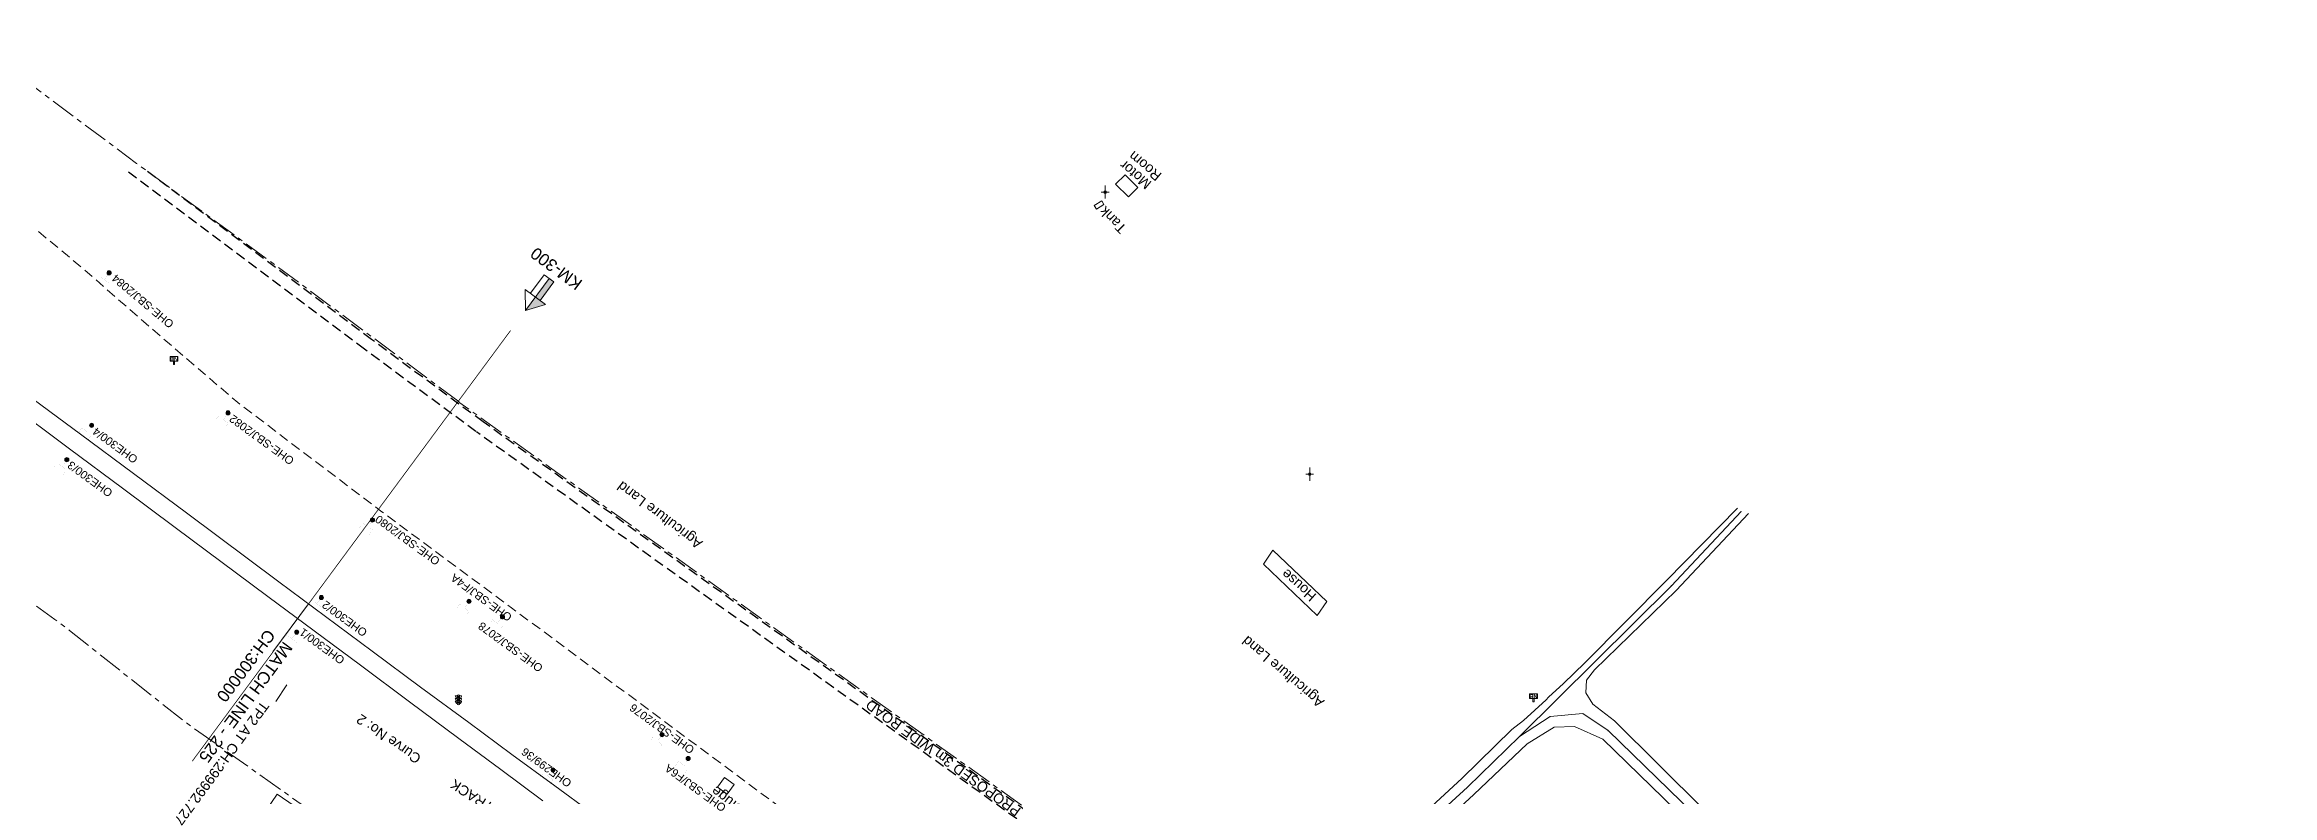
# Model space of a CAD drawing. Header units: metres. Extents: x 628572 to 650094, y 3375792 to 3391117.
# Drawn here: x 644736 to 645293, y 3379756 to 3379943 of the extents above; entities that cross this region are included whole.
import ezdxf
from ezdxf.enums import TextEntityAlignment as Align

# ---------------------------------------------------------------- set-up
doc = ezdxf.new("R2010")
doc.units = ezdxf.units.M
doc.header["$MEASUREMENT"] = 0
for name, pattern in [('CENTER', [2, 1.25, -0.25, 0.25, -0.25]), ('DASHED', [0.75, 0.5, -0.25]), ('PHANTOM2', [1.25, 0.625, -0.125, 0.125, -0.125, 0.125, -0.125])]:
    doc.linetypes.add(name, pattern=pattern)
for name, color, linetype, lineweight in [('Bore', 8, 'Continuous', 0), ('Commercial Building Semipucca', 251, 'Continuous', 0), ('DFCC BOUNDARY', 6, 'CENTER', 0), ('Existing Chainage', 7, 'Continuous', 0), ('Existing IR Track', 143, 'Continuous', 0), ('Existing Railway Boundary', 7, 'CENTER', 0), ('KM STONE', 7, 'Continuous', 0), ('MATCH LINE', 7, 'Continuous', 0), ('Name Board', 251, 'Continuous', 0), ('OHE MAST', 8, 'Continuous', 0), ('Residential Building Pucca', 251, 'Continuous', 0), ('Side Details', 251, 'Continuous', 0), ('Sign Board', 251, 'Continuous', 0), ('Subroad Centre', 34, 'Continuous', 0), ('Subroad Edge', 34, 'Continuous', 0), ('Tank', 7, 'Continuous', 0), ('Text', 251, 'Continuous', 0), ('Trolley Stand', 251, 'Continuous', 0)]:
    doc.layers.add(name, color=color, linetype=linetype, lineweight=lineweight)
doc.layers.add('NPL SIDING', color=6, linetype='Continuous')
doc.layers.add('PROPOSED ROAD', color=10, linetype='DASHED')
doc.styles.add('NB', font='swissbo.ttf', dxfattribs={"height": 1.5})
doc.styles.get("Standard").update_dxf_attribs({"font": 'arial.ttf'})
doc.styles.add('Style-Arial', font='arial.ttf')
doc.styles.add('Text', font='arial.ttf', dxfattribs={"height": 2})

# ---------------------------------------------------------------- blocks, each defined once
blk = doc.blocks.new('BORE')
at = {"ltscale": 0.5}
for q in [(-0.99, 0), (0, 1.64), (0.99, 0), (0, -1.64)]:
    blk.add_line((0, 0), q, dxfattribs=at)
blk.add_circle((0, 0), 0.328, dxfattribs=at)
blk = doc.blocks.new('NB')
for p, q in [((-0.98, 0.82), (-0.98, 1.98)), ((-0.98, 1.98), (0.98, 1.98)), ((-0.98, 0.82), (0.98, 0.82)), ((-0.13, 0.82), (-0.13, 0)), ((-0.13, 0), (0.13, 0)), ((0.13, 0.82), (0.13, 0)), ((0.98, 1.98), (0.98, 0.82))]:
    blk.add_line(p, q)
at = {"style": 'NB', "width": 1.025371}
blk.add_text('NB', height=0.988, rotation=180, dxfattribs=at).set_placement((-0.02, 1.38), align=Align.MIDDLE_CENTER)
blk = doc.blocks.new('SIG')
for color, points in [(1, [(-0.22, 0.42, 0.180295), (-0.01, 0.33, -0.00255), (0.01, 0.33, -0.00255), (0.02, 0.33, 0.180295), (0.23, 0.42, -0.002654), (0.25, 0.44, 0.184495), (0.33, 0.65, 1.000001), (-0.32, 0.65, 0.184495), (-0.24, 0.44, -0.002654)]), (2, [(0.23, -0.23, -0.002654), (0.25, -0.21, 0.184495), (0.33, 0.01, 1.000001), (-0.32, 0.01, 0.184495), (-0.24, -0.21, -0.002654), (-0.22, -0.23, 0.180295), (-0.01, -0.32, -0.00255), (0.01, -0.32, -0.00255), (0.02, -0.32, 0.180295)]), (3, [(0.23, -0.88, -0.002654), (0.25, -0.86, 0.184495), (0.33, -0.64, 1.000001), (-0.32, -0.64, 0.184495), (-0.24, -0.86, -0.002654), (-0.22, -0.88, 0.395599)])]:
    blk.add_hatch(color=color).paths.add_polyline_path(points)
for p, q in [((-0.31, 0.98), (-0.32, -0.9)), ((0.33, -0.9), (0.32, 0.98))]:
    blk.add_line(p, q)
at = {"flags": 128}
for points in [[(-0.31, 0.98), (-0.81, 0.98, 0.198758), (-0.42, 0.41, 0.003814), (-0.31, 0.39)], [(-0.31, 0.33), (-0.81, 0.33, 0.198758), (-0.42, -0.23, 0.003727), (-0.32, -0.26)], [(0.32, 0.98), (0.82, 0.98, -0.198758), (0.44, 0.41, -0.003814), (0.32, 0.39)], [(0.32, 0.33), (0.82, 0.33, -0.198758), (0.44, -0.23, -0.003727), (0.33, -0.26)], [(-0.32, -0.32), (-0.81, -0.32, 0.198758), (-0.42, -0.88, 0.003639), (-0.32, -0.9)], [(0.33, -0.32), (0.82, -0.32, -0.198758), (0.44, -0.88, -0.003639), (0.33, -0.9)]]:
    blk.add_lwpolyline(points, format="xyb", dxfattribs=at)
for centre, radius, start, end in [((0.01, 0.91), 0.324, 12.4049, 167.5951), ((0.01, 0.81), 0.357, 27.7578, 152.2422), ((0.01, -0.9), 0.324, 181.4572, 358.5428)]:
    blk.add_arc(centre, radius, start, end)
blk = doc.blocks.new('OHE MAST')
h = blk.add_hatch(color=256)
edge = h.paths.add_edge_path()
edge.add_arc((0, 0), 0.514, 0, 360)
at = {"const_width": 0.01, "flags": 128}
for points in [[(1.5, 3.5), (1.5, 2), (-1.5, 2), (-1.5, 3.5)], [(0, 2), (0, 0)]]:
    blk.add_lwpolyline(points, dxfattribs=at)
blk.add_circle((0, 0), 0.514)
blk = doc.blocks.new('KM POST PLAN')
h = blk.add_hatch(color=256)
h.paths.add_polyline_path([(-6.3, -8.5), (0, 0), (0, -8.5), (-3, -8.5)], flags=16)
h.paths.add_polyline_path([(-3, -20), (-3, -8.5), (0, -8.5), (0, -20)], flags=16)
at = {"flags": 128}
for points in [[(0, 0), (-6.3, -8.5), (6.3, -8.5)], [(0, 0), (0, -20)], [(0, 0), (6.3, -8.5)], [(3, -8.5), (3, -20), (-3, -20), (-3, -8.5)]]:
    blk.add_lwpolyline(points, dxfattribs=at)

msp = doc.modelspace()

# ---------------------------------------------------------------- linework, layer by layer
at = {"layer": 'Commercial Building Semipucca', "linetype": 'Continuous', "flags": 128}
msp.add_lwpolyline([(645009.3616, 3379907.4627), (645006.9853, 3379905.1091), (645003.7699, 3379908.2729), (645006.1516, 3379910.6319), (645009.3616, 3379907.4627)], close=True, dxfattribs=at)
at = {"layer": 'DFCC BOUNDARY', "ltscale": 5, "flags": 128}
for points in [[(644839.659, 3379853.9203), (644799.5441, 3379883.7664), (644759.067, 3379913.46), (644719.0126, 3379943.3882), (644639.0378, 3380003.3297), (644599.0819, 3380033.3284), (644479.0036, 3380123.1209), (644438.8282, 3380153.1361), (644398.771, 3380183.0605), (644358.6681, 3380212.8501), (644198.015, 3380332.0525), (644157.8811, 3380361.8733), (644117.7416, 3380391.7282), (644077.6627, 3380421.6234), (644038.4538, 3380451.287), (644001.034, 3380484.6868), (644003.2264, 3380487.6601)], [(645346.1837, 3379491.1213), (644839.6006, 3379853.8387)]]:
    msp.add_lwpolyline(points, dxfattribs=at)
at = {"layer": 'Existing Chainage', "color": 7, "linetype": 'Continuous', "lineweight": 13, "flags": 128}
msp.add_lwpolyline([(644793.0841, 3379791.3753), (644802.0429, 3379803.406)], dxfattribs=at)
at = {"layer": 'Existing IR Track', "color": 88, "linetype": 'DASHED', "ltscale": 5, "flags": 128}
msp.add_lwpolyline([(645038.693, 3379655.1177), (645028.1338, 3379666.3978), (645014.8905, 3379679.9859), (645008.5367, 3379685.732), (644999.4581, 3379693.3987), (644961.2941, 3379721.897), (644930.2564, 3379744.877), (644892.702, 3379772.7549), (644852.7865, 3379802.4109), (644820.1267, 3379826.5914), (644784.3653, 3379853.6853), (644760.7581, 3379873.9597), (644745.8776, 3379887.0143), (644726.7946, 3379902.8908), (644694.4119, 3379927.0664), (644675.1506, 3379941.616), (644664.1018, 3379950.2687), (644652.1089, 3379960.4963), (644641.3005, 3379969.8632), (644604.0556, 3380001.6745), (644568.2548, 3380028.7499), (644548.9211, 3380044.8728), (644533.1382, 3380058.7814), (644517.4767, 3380072.4625), (644506.3973, 3380081.5957), (644487.1177, 3380096.2314), (644471.4398, 3380108.5115)], dxfattribs=at)
at = {"layer": 'Existing IR Track', "flags": 128}
for points in [[(644860.6385, 3379754.169), (644850.1027, 3379761.9916), (644839.6202, 3379769.7745), (644827.3126, 3379778.9216), (644815.0345, 3379788.0468), (644791.8897, 3379805.2652), (644768.7237, 3379822.4995), (644755.5539, 3379832.3011), (644742.2899, 3379842.1729), (644726.693, 3379853.784)], [(644872.6862, 3379751.249), (644863.5797, 3379757.8869), (644852.8983, 3379765.7577), (644842.101, 3379773.7138), (644830.0548, 3379782.6156), (644817.9452, 3379791.5642), (644794.6191, 3379808.9342), (644771.5065, 3379826.1453), (644758.282, 3379835.9716), (644745.0174, 3379845.8276), (644729.377, 3379857.3973)]]:
    msp.add_lwpolyline(points, dxfattribs=at)
at = {"layer": 'Existing Railway Boundary', "ltscale": 5, "flags": 128}
msp.add_lwpolyline([(631983.38, 3389039.032), (631997.7807, 3389029.4226), (631998.0481, 3389028.4172), (632017.689, 3389013.381), (632054.7643, 3388986.9088), (632106.6339, 3388955.856), (632154.9467, 3388925.0992), (632230.8669, 3388875.9972), (632261.2753, 3388857.0709), (632290.5359, 3388840.2738), (632385.6616, 3388776.6365), (632400.5735, 3388766.5357), (632397.5375, 3388762.1235), (632395.5364, 3388759.1088), (632389.2973, 3388750.367), (632386.7075, 3388746.9674), (632380.0799, 3388739.4039), (632361.8258, 3388715.063), (632365.1364, 3388712.5802), (632373.8273, 3388706.8724), (632388.4278, 3388697.2834), (632403.5607, 3388687.3436), (632418.7904, 3388677.3402), (632434.5002, 3388667.0345), (632450.2517, 3388656.7014), (632466.7864, 3388645.8571), (632483.3195, 3388635.0137), (632501.7611, 3388622.9148), (632520.2525, 3388610.7831), (632536.8197, 3388599.9238), (632553.3588, 3388589.0829), (632565.8495, 3388580.885), (632578.4671, 3388572.604), (632596.9196, 3388560.5289), (632615.4939, 3388548.3741), (632635.6038, 3388535.295), (632652.8405, 3388523.9973), (632669.9946, 3388512.743), (632686.4084, 3388501.9869), (632696.8068, 3388495.1588), (632732.8678, 3388550.0585), (632815.552, 3388494.313), (632865.8266, 3388462.6693), (632954.7858, 3388408.1832), (633025.1519, 3388369.9037), (633056.7277, 3388353.8904), (633065.1399, 3388349.0145), (633088.5914, 3388328.9973), (633152.5885, 3388273.22), (633202.5468, 3388242.3953), (633264.4413, 3388204.6969), (633318.529, 3388171.7998), (633353.1394, 3388148.7029), (633406.9301, 3388112.3266), (633420.502, 3388103.4378), (633436.8123, 3388092.7008), (633466.2362, 3388073.356), (633479.8402, 3388064.4269), (633497.3225, 3388052.9837), (633514.7073, 3388041.6043), (633531.7969, 3388030.3277), (633546.129, 3388020.9518), (633562.4852, 3388010.2117), (633576.5949, 3388000.9466), (633594.4174, 3387989.2137), (633606.8568, 3387981.0241), (633607.7091, 3387982.3188), (633610.8424, 3387980.256), (633626.8506, 3387969.7582), (633642.9494, 3387959.201), (633660.1619, 3387947.8844), (633677.4438, 3387936.5221), (633693.0899, 3387926.2037), (633708.7685, 3387915.8637), (633726.0343, 3387904.4973), (633743.3468, 3387893.1002), (633758.2779, 3387883.3197), (633773.1647, 3387873.5681), (633789.2894, 3387862.9617), (633805.4356, 3387852.3412), (633820.4764, 3387842.4668), (633835.4704, 3387832.6232), (633852.0416, 3387821.7432), (633886.4734, 3387799.1411), (633904.4207, 3387787.3621), (633919.3393, 3387777.5707), (633934.3023, 3387767.7502), (633949.6629, 3387757.6969), (633964.9235, 3387747.7091), (633980.0551, 3387737.7098), (633995.2041, 3387727.6988), (634012.3387, 3387716.4289), (634029.3333, 3387705.2512), (634045.5362, 3387694.5849), (634061.6293, 3387683.9862), (634078.9907, 3387672.5929), (634096.3149, 3387661.224), (634113.1506, 3387650.1721), (634130.0059, 3387639.1072), (634145.8823, 3387628.6414), (634161.8963, 3387618.085), (634177.8703, 3387607.6107), (634193.7633, 3387597.1895), (634209.9993, 3387586.506), (634226.097, 3387575.9134), (634243.1652, 3387564.6955), (634260.1615, 3387553.5249), (634275.6177, 3387543.3646), (634291.1318, 3387533.1662), (634296.8083, 3387529.4449), (634291.9143, 3387522.0113), (634301.9583, 3387515.4268), (634317.7028, 3387505.1053), (634344.1271, 3387487.7818), (634370.6963, 3387470.3636), (634386.1901, 3387460.3813), (634401.9429, 3387450.229), (634426.4972, 3387434.0857), (634451.3792, 3387417.727), (634475.9114, 3387401.5928), (634500.3759, 3387385.5031), (634523.6732, 3387370.1555), (634547.0997, 3387354.7227), (634564.8006, 3387343.068), (634582.571, 3387331.3674), (634601.3879, 3387318.9723), (634620.2858, 3387306.5238), (634639.3106, 3387294.0156), (634658.1243, 3387281.6461), (634679.4814, 3387267.2836), (634702.026, 3387254.0413), (634712.9167, 3387246.4104), (634726.0042, 3387238.4627), (634737.8854, 3387230.0656), (634750.9438, 3387221.7267), (634764.9008, 3387212.4131), (634775.612, 3387204.6159), (634789.3703, 3387195.959), (634801.4607, 3387188.869), (634814.7172, 3387180.8194), (634815.4987, 3387180.2694), (634827.9598, 3387171.3498), (634840.5994, 3387164.128), (634854.2176, 3387155.5292), (634871.8787, 3387143.9515), (634877.6173, 3387139.7695), (634887.5373, 3387132.4757), (634902.4262, 3387121.5277), (634921.3448, 3387107.4791), (634940.6674, 3387093.1306), (634962.2421, 3387077.0753), (634984.1126, 3387060.8), (635000.5185, 3387048.6195), (635017.0238, 3387036.3652), (635035.7455, 3387022.426), (635054.4369, 3387008.5092), (635082.1937, 3386987.9155), (635109.8573, 3386967.3911), (635134.2436, 3386949.2611), (635158.5309, 3386931.2047), (635180.7563, 3386914.7058), (635202.7867, 3386898.3516), (635206.1213, 3386895.8016), (635211.1242, 3386892.0437), (635230.1367, 3386877.9281), (635249.207, 3386863.7701), (635270.9723, 3386847.61), (635292.819, 3386831.3895), (635313.1117, 3386816.3456), (635333.3618, 3386801.3334), (635352.372, 3386787.2182), (635371.5331, 3386772.9909), (635390.4616, 3386758.9197), (635409.8226, 3386744.527), (635427.2062, 3386731.6093), (635445.0434, 3386718.3546), (635461.6171, 3386706.0794), (635478.4695, 3386693.5976), (635493.4196, 3386682.4884), (635508.6023, 3386671.2062), (635518.0063, 3386664.2196), (635527.5618, 3386657.1206), (635543.461, 3386645.2907), (635559.7145, 3386633.1978), (635591.676, 3386610.2688), (635606.0755, 3386599.5015), (635620.6466, 3386588.6057), (635636.5434, 3386576.7606), (635652.3995, 3386564.9458), (635668.2493, 3386553.1365), (635683.9787, 3386541.4169), (635700.2614, 3386528.9886), (635716.7419, 3386516.4094), (635732.9183, 3386504.3569), (635749.0007, 3386492.3748), (635764.9276, 3386480.5277), (635780.91, 3386468.6394), (635796.8963, 3386456.7694), (635812.8908, 3386444.8934), (635829.3631, 3386432.6938), (635845.7912, 3386420.527), (635861.6814, 3386408.7334), (635877.6317, 3386396.8953), (635893.2055, 3386385.3425), (635908.8769, 3386373.7174), (635925.058, 3386361.6972), (635941.2668, 3386349.6564), (635956.6865, 3386338.1889), (635972.0823, 3386326.7391), (635987.7899, 3386315.0493), (636003.5308, 3386303.3347), (636019.0977, 3386291.765), (636034.6476, 3386280.2079), (636050.7681, 3386268.2256), (636066.8961, 3386256.2378), (636083.1084, 3386244.1987), (636099.3561, 3386232.1333), (636114.134, 3386221.1471), (636147.8198, 3386196.1265), (636166.7058, 3386182.1085), (636182.4635, 3386170.4111), (636198.2037, 3386158.7268), (636214.3364, 3386146.7471), (636230.3919, 3386134.8247), (636230.9614, 3386134.4025), (636228.154, 3386130.995), (636300.9317, 3386076.4069), (636382.1931, 3386014.4435), (636463.0816, 3385952.0584), (636544.2755, 3385889.3268), (636568.8921, 3385871.1182), (636613.4471, 3385839.7025), (636628.0709, 3385853.6506), (636650.5128, 3385835.4717), (636693.9069, 3385800.1065), (636686.7095, 3385790.4003), (636696.0629, 3385782.3378), (636710.473, 3385769.9165), (636766.0138, 3385726.4206), (636849.4668, 3385668.9836), (636931.64, 3385608.8479), (637013.8419, 3385548.1951), (637096.6082, 3385488.6336), (637121.9489, 3385470.2058), (637176.9181, 3385426.1737), (637258.1753, 3385363.4078), (637340.1494, 3385301.7514), (637422.2947, 3385241.0852), (637447.0788, 3385223.2045), (637528.2227, 3385160.8768), (637610.9552, 3385100.7612), (637694.8717, 3385041.953), (637753.3499, 3385002.2846), (637771.5944, 3384989.982), (637771.5944, 3384979.4924), (637852.0915, 3384922.0343), (637935.0162, 3384862.0714), (637993.4351, 3384821.4573), (638019.0158, 3384803.2052), (638102.4107, 3384745.0584), (638178.9785, 3384688.3398), (638237.6603, 3384636.8079), (638344.701, 3384557.2221), (638427.4112, 3384496.8586), (638508.4228, 3384435.5926), (638565.3238, 3384391.9743), (638589.782, 3384373.2765), (638631.8324, 3384337.8543), (638619.2503, 3384320.7689), (638700.6253, 3384258.2275), (638758.2306, 3384210.1286), (638748.4263, 3384194.4881), (638832.9819, 3384135.241), (638898.2751, 3384089.8354), (638910.685, 3384104.7359), (638994.0238, 3384045.8483), (639077.2216, 3383986.384), (639102.1383, 3383968.0886), (639159.8745, 3383926.5901), (639184.8741, 3383908.5552), (639242.6613, 3383867.4991), (639268.1519, 3383849.1332), (639327.9549, 3383811.5106), (639354.2186, 3383795.0507), (639414.5653, 3383756.9689), (639440.0428, 3383739.3736), (639498.3493, 3383699.1058), (639523.8465, 3383681.6785), (639574.9736, 3383646.7331), (639583.1624, 3383652.0276), (639689.1575, 3383571.5368), (639770.3529, 3383510.1038), (639826.8338, 3383467.0843), (639851.6063, 3383448.3401), (639907.8381, 3383405.1303), (639928.7552, 3383389.2727), (639932.4136, 3383385.8226), (639987.4639, 3383341.8457), (640012.7135, 3383323.0928), (640093.1273, 3383262.0565), (640171.8725, 3383196.1592), (640228.3322, 3383153.381), (640311.5957, 3383095.2106), (640394.8641, 3383036.2274), (640477.4145, 3382977.0386), (640559.1827, 3382915.4685), (640665.4567, 3382835.3045), (640720.6935, 3382789.5682), (640744.1896, 3382769.9043), (640801.5333, 3382727.7921), (640884.497, 3382668.355), (640967.4181, 3382609.4811), (641049.3321, 3382547.9775), (641130.842, 3382487.0083), (641212.6929, 3382426.3203), (641295.2397, 3382366.2732), (641377.1032, 3382305.6407), (641458.6913, 3382244.4694), (641539.788, 3382182.3426), (641622.1383, 3382122.0097), (641702.364, 3382062.6427), (641784.5528, 3382001.6936), (641867.0132, 3381941.5198), (641973.939, 3381862.1361), (642047.1447, 3381806.5386), (642111.3474, 3381756.247), (642135.5451, 3381737.1522), (642191.6481, 3381692.8805), (642216.3665, 3381674.0919), (642297.8377, 3381612.4104), (642380.4062, 3381552.4772), (642463.3246, 3381492.4122), (642545.7114, 3381431.7783), (642627.5896, 3381371.9523), (642710.042, 3381311.7191), (642794.2249, 3381254.3826), (642875.8129, 3381193.2771), (642956.3456, 3381130.3141), (643036.4583, 3381067.3443), (643117.185, 3381004.8095), (643172.4593, 3380960.8682), (643197.158, 3380942.1115), (643255.3116, 3380901.5691), (643282.0179, 3380885.9855), (643340.0019, 3380844.3971), (643414.9945, 3380785.1482), (643451.8986, 3380756.7808), (643532.8037, 3380694.4612), (643535.2972, 3380692.6635), (643551.2784, 3380680.8194), (643567.3357, 3380668.919), (643583.0638, 3380657.2952), (643598.7082, 3380645.7333), (643614.3081, 3380634.1892), (643630.1523, 3380622.4653), (643650.0814, 3380608.0318), (643669.585, 3380593.9065), (643682.7179, 3380584.1884), (643695.5222, 3380574.7117), (643709.3225, 3380564.4893), (643722.9637, 3380554.3847), (643737.887, 3380543.3483), (643752.8235, 3380532.3022), (643768.2592, 3380520.8389), (643783.7331, 3380509.3472), (643799.7855, 3380497.4973), (643815.9413, 3380485.5714), (643832.7782, 3380473.1288), (643849.7289, 3380460.6021), (643866.059, 3380448.5159), (643882.3496, 3380436.4589), (643898.3816, 3380424.7148), (643914.2305, 3380413.1048), (643929.3278, 3380401.9147), (643944.4267, 3380390.7231), (643959.7518, 3380379.1349), (643975.3902, 3380367.3097), (643987.907, 3380358.1055), (644000.1603, 3380349.0958), (644017.4569, 3380336.3184), (644034.4669, 3380323.7528), (644046.4455, 3380314.9727), (644249.4258, 3380165.3983), (644621.007, 3379887.6965), (644676.9944, 3379845.4482), (644702.8645, 3379825.9912), (644738.6024, 3379799.4801), (644742.2817, 3379796.7418), (644771.2557, 3379773.8192), (644804.6479, 3379750.2058), (644834.554, 3379728.6172), (644848.5372, 3379718.5093), (644863.2911, 3379707.9396), (644878.1999, 3379697.2589), (644893.8111, 3379686.127), (644909.381, 3379675.0245), (644918.4816, 3379668.5863), (644935.1691, 3379656.7791), (644907.7997, 3379620.3367), (644936.8456, 3379598.666), (644961.4527, 3379618.4234), (645145.9779, 3379481.4776), (645154.4712, 3379493.1591), (645276.7247, 3379402.534), (645270.2115, 3379393.7381), (645468.3754, 3379252.8811), (645478.6859, 3379267.1096), (645498.5589, 3379252.3702), (645510.5872, 3379243.9988), (645510.5872, 3379243.9988), (645531.3517, 3379228.922), (645544.8911, 3379218.91), (645549.0311, 3379215.8257)], dxfattribs=at)
at = {"layer": 'MATCH LINE', "linetype": 'PHANTOM2', "ltscale": 15, "const_width": 0.2}
msp.add_lwpolyline([(644852.5436, 3379871.7131), (644772.9616, 3379764.0707)], dxfattribs=at)
at = {"layer": 'NPL SIDING', "lineweight": 0}
msp.add_lwpolyline([(644796.6185, 3379783.1815), (644793.8542, 3379779.0151)], dxfattribs=at)
msp.add_lwpolyline([(644820.7558, 3379737.6145), (644807.7602, 3379718.615), (644781.1702, 3379736.8024), (644794.1658, 3379755.8019)], close=True, dxfattribs=at)
at = {"layer": 'PROPOSED ROAD', "linetype": 'DASHED', "ltscale": 5}
for points in [[(644843.8833, 3379846.4708), (644816.0031, 3379867.0484), (644756.9792, 3379911.3006)], [(644845.6635, 3379848.8827), (644817.7923, 3379869.4536), (644761.2091, 3379911.8759)], [(645036.367, 3379712.3376), (644845.6635, 3379848.8827)], [(645033.9449, 3379710.382), (644844.0291, 3379846.3632)]]:
    msp.add_lwpolyline(points, dxfattribs=at)
at = {"layer": 'Residential Building Pucca', "linetype": 'Continuous', "flags": 128}
msp.add_lwpolyline([(645054.215, 3379800.4948), (645040.7513, 3379813.3148), (645043.1201, 3379816.7894), (645056.5871, 3379803.9663), (645054.215, 3379800.4948)], close=True, dxfattribs=at)
at = {"layer": 'Subroad Centre', "linetype": 'Continuous', "flags": 128}
for points in [[(645104.7879, 3379770.2576), (645142.7393, 3379807.9422), (645160.1493, 3379826.4431)], [(645259.2941, 3379649.7515), (645221.476, 3379681.657), (645189.4831, 3379711.0139), (645160.378, 3379739.1769), (645126.8879, 3379771.729), (645120.6092, 3379775.9807), (645112.3921, 3379775.2256), (645104.7879, 3379770.2576), (645091.7692, 3379757.5995), (645058.4741, 3379727.2009), (645023.4644, 3379698.3056), (645000.6108, 3379677.4725), (644964.4564, 3379629.5757)]]:
    msp.add_lwpolyline(points, dxfattribs=at)
at = {"layer": 'Subroad Centre'}
for p in [(645160.149, 3379826.443), (645142.739, 3379807.942), (645112.392, 3379775.226), (645120.609, 3379775.981), (645104.788, 3379770.258), (645126.888, 3379771.729), (645091.769, 3379757.6)]:
    msp.add_point(p, dxfattribs=at)
at = {"layer": 'Subroad Edge', "linetype": 'Continuous', "flags": 128}
for points in [[(645159.2887, 3379827.3475), (645141.4885, 3379809.2195), (645121.1058, 3379788.701), (645115.7551, 3379783.4835), (645112.0234, 3379780.11), (645111.3911, 3379779.4156), (645105.7174, 3379774.2738), (645102.8667, 3379771.9855), (645090.3788, 3379759.7694), (645056.8634, 3379728.8863), (645022.1656, 3379700.8714), (645018.8205, 3379698.7135), (645007.0882, 3379706.2621), (644990.9348, 3379718.0133), (644985.5977, 3379721.8412), (644981.2049, 3379723.5922), (644978.1826, 3379723.272), (644973.7867, 3379718.3538)], [(645446.9064, 3379660.6002), (645435.8699, 3379631.9438), (645420.226, 3379591.9661), (645407.3884, 3379560.4952), (645403.7087, 3379554.8732), (645400.1276, 3379552.6106), (645386.5591, 3379554.6489), (645260.8988, 3379651.68), (645222.9783, 3379683.7557), (645191.3823, 3379712.6869), (645161.9663, 3379740.9616), (645128.493, 3379774.1867), (645123.0518, 3379778.296), (645121.3134, 3379781.1522), (645121.5359, 3379784.299), (645123.4671, 3379786.9121), (645143.8954, 3379806.7758), (645162.0277, 3379826.0165)], [(645060.4826, 3379725.3327), (645093.3748, 3379755.767), (645106.7078, 3379768.4145), (645113.4191, 3379772.5935), (645118.4918, 3379772.7901), (645125.5914, 3379769.6049), (645158.8625, 3379737.2891)]]:
    msp.add_lwpolyline(points, dxfattribs=at)
at = {"layer": 'Tank', "linetype": 'Continuous', "flags": 128}
msp.add_lwpolyline([(644998.4251, 3379902.9348), (644998.982, 3379902.0021), (645000.8843, 3379903.2119), (645000.3249, 3379904.1487), (644998.4251, 3379902.9348)], close=True, dxfattribs=at)
at = {"layer": 'Trolley Stand', "linetype": 'Continuous', "flags": 128}
msp.add_lwpolyline([(644904.2566, 3379757.5745), (644905.9854, 3379760.0255), (644908.4406, 3379758.2937), (644906.7118, 3379755.8427), (644904.2566, 3379757.5745)], close=True, dxfattribs=at)

# ---------------------------------------------------------------- block references
at = {"layer": 'Bore', "linetype": 'Continuous'}
for p in [(645001.207, 3379906.306), (645052.306, 3379835.799)]:
    msp.add_blockref('BORE', p, dxfattribs=at)
at = {"layer": 'KM STONE'}
ref = msp.add_blockref('KM POST PLAN', (644856.2333, 3379876.7038), dxfattribs=dict(at, xscale=0.4999999999999998, yscale=0.4999999999999998, zscale=0.4999999999999998, rotation=143.5234969409069))
ref.add_attrib('KM-POST', 'KM-300', dxfattribs={"layer": '0', "height": 3, "rotation": 143.523497, "style": 'Style-Arial'}).set_placement((644863.9617, 3379887.1571), align=Align.MIDDLE_CENTER)
at = {"layer": 'Name Board', "linetype": 'Continuous'}
for p in [(644768.411, 3379863.211), (644768.411, 3379863.211), (645108.256, 3379778.898), (645108.256, 3379778.898)]:
    msp.add_blockref('NB', p, dxfattribs=at)
at = {"layer": 'OHE MAST', "color": 2, "rotation": 143.3908318566117}
for p in [(644752.185, 3379886.113), (644747.807, 3379848.001), (644781.926, 3379851.129), (644741.608, 3379839.441), (644818.018, 3379824.333), (644805.262, 3379804.979), (644842.14, 3379804.022), (644799.093, 3379796.342), (644850.526, 3379800.144), (644890.398, 3379770.714), (644896.94, 3379764.759), (644863.17, 3379761.896)]:
    msp.add_blockref('OHE MAST', p, dxfattribs=at)
at = {"layer": 'Sign Board', "linetype": 'Continuous'}
msp.add_blockref('SIG', (644839.494, 3379779.401), dxfattribs=at)

# ---------------------------------------------------------------- texts
at = {"layer": 'Existing Chainage', "color": 7, "lineweight": 0, "insert": (644792.7293, 3379796.4425), "char_height": 3, "attachment_point": 4, "rotation": 233.326327, "line_spacing_factor": 0.6, "style": 'Style-Arial'}
msp.add_mtext('CH:300000', dxfattribs=at)
at = {"layer": 'MATCH LINE', "linetype": 'Continuous'}
msp.add_text('MATCH LINE - 225', height=3, rotation=233.623712, dxfattribs=at).set_placement((644795.833, 3379794.2132))
at = {"layer": 'NPL SIDING', "lineweight": 0, "insert": (644791.3151, 3379778.6106), "char_height": 2.5, "attachment_point": 4, "rotation": 233.737629, "line_spacing_factor": 0.6, "style": 'Style-Arial'}
msp.add_mtext('TP2 AT CH:299992.727', dxfattribs=at)
at = {"layer": 'NPL SIDING', "char_height": 2.5, "width": 34.476914, "attachment_point": 3, "style": 'Text'}
for s, insert, rotation in [('\\pxqc;Curve No: 2', (644807.2394, 3379778.4894), 145), ('\\pxqc;NPL \\PRAILWAY TRACK', (644832.4203, 3379755.7804), 146.938963)]:
    msp.add_mtext(s, dxfattribs=dict(at, insert=insert, rotation=rotation))
at = {"layer": 'OHE MAST'}
for s, rotation, p in [('OHE-SBJ/2084', 140, (644753.9307, 3379885.9224)), ('OHE300/4', 144, (644749.0079, 3379847.6296)), ('OHE-SBJ/2082', 144, (644783.1886, 3379850.8152)), ('OHE300/3', 144, (644742.7124, 3379839.223)), ('OHE-SBJ/2080', 144, (644819.6331, 3379825.7134)), ('OHE-SBJ/F4A', 144, (644838.5238, 3379811.067)), ('OHE300/2', 144, (644806.362, 3379804.3226)), ('OHE300/1', 144, (644800.7145, 3379797.4381)), ('OHE-SBJ/2078', 144, (644845.3837, 3379799.0194)), ('OHE-SBJ/2076', 144, (644883.239, 3379778.5935)), ('OHE299/36', 144, (644856.199, 3379767.6008)), ('OHE-SBJ/F6A', 144, (644892.0476, 3379763.47))]:
    msp.add_text(s, height=2, rotation=rotation, dxfattribs=at).set_placement(p, align=Align.RIGHT)
at = {"layer": 'PROPOSED ROAD', "color": 10, "linetype": 'Continuous', "lineweight": -3, "ltscale": 5}
msp.add_text('PROPOSED 3m WIDE ROAD', height=2.5, rotation=144, dxfattribs=at).set_placement((644942.4934, 3379779.6252), align=Align.RIGHT)
at = {"layer": 'Side Details'}
for rotation, p in [(143.034524, (644900.7542, 3379818.9332)), (139.71093, (645056.1648, 3379779.1607))]:
    msp.add_text('Agriculture Land', height=2.5, rotation=rotation, dxfattribs=at).set_placement(p)
at = {"layer": 'Text', "style": 'Text'}
for s, rotation, p in [('Room', 140.115381, (645015.5066, 3379910.7766)), ('Motor', 140.115381, (645012.9681, 3379908.7246)), (' Tank', 134.687198, (645007.4186, 3379896.7502)), ('Trolley Refuge', 141.919592, (644921.7908, 3379744.0444))]:
    msp.add_text(s, height=2.5, rotation=rotation, dxfattribs=at).set_placement(p)
at = {"layer": 'Text'}
msp.add_text('House', height=2.5, rotation=138.429647, dxfattribs=at).set_placement((645054.1543, 3379805.6339))

doc.saveas('drawing.dxf')
